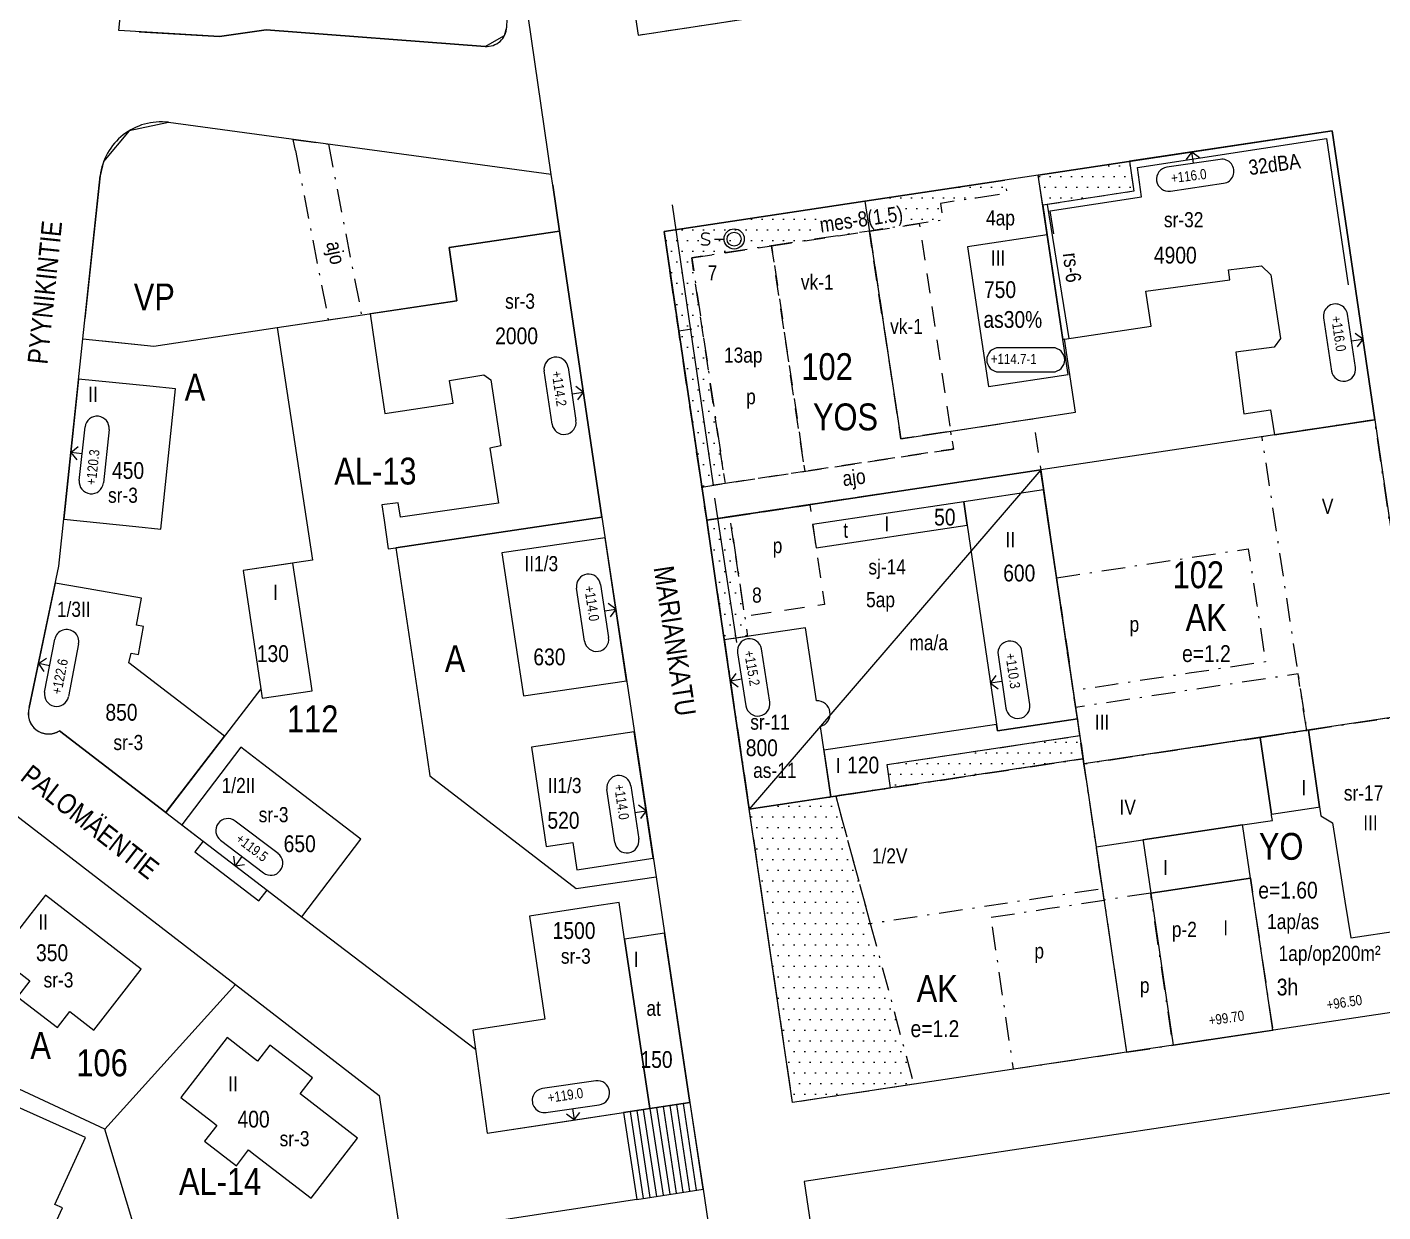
# Model space of a CAD drawing. Header units: metres. Extents: x 24485995 to 24488038, y 6819999 to 6822001.
# Drawn here: x 24486361.4 to 24486563.1, y 6820427 to 6820603.3 of the extents above; entities that cross this region are included whole.
import ezdxf

# ---------------------------------------------------------------- set-up
doc = ezdxf.new("R2010")
doc.units = ezdxf.units.M
for name, pattern in [('Aukot_rajalla', [0]), ('k10020', [0]), ('k10040', [10.3, 3.5, -1.5, 0.3, -1.5, 3.5]), ('k10050', [8, 3, -2, 3]), ('K10271', [0]), ('k10400', [0]), ('K10430', [0]), ('k10630.1', [0]), ('k10vi1', [0])]:
    doc.linetypes.add(name, pattern=pattern)
for name, color, linetype, lineweight in [('AK_AsemakaavaTeksti_Kadun_puistonnimi', 7, 'Continuous', 0), ('AK_AsemakaavaTeksti_Korttelinumero', 7, 'Continuous', 0), ('AK_AsemakaavaViiva_Kaupunginosan_raja', 7, 'Continuous', 0), ('AK_Kaavamerkinta_Kayttotarkoitusalue', 7, 'Continuous', 0), ('AK_KayttotarkoitusSymboliViiva_Virkistysalueen_kuvio_murtoviiva', 7, 'Continuous', 0), ('AK_KayttotarkoitusViiva', 7, 'Continuous', 0), ('AK_LiikennointiTeksti_Autopaikkamerkinta', 7, 'Continuous', 0), ('AK_LiikennointiTeksti_Autopaikkamerkinta_m2', 7, 'Continuous', 0), ('AK_LiikennointiViiva_Ajoneuvoliittymakielto', 7, 'Continuous', 0), ('AK_LiikennointiViiva_Polkuviivoitus', 7, 'Continuous', 0), ('AK_MuuAsemakaavaTeksti_Alueenosan_kayttotarkoitus', 7, 'Continuous', 0), ('AK_MuuAsemakaavaTeksti_Erityismaarays', 7, 'Continuous', 0), ('AK_MuuAsemakaavaTeksti_Ohj__alueenosan_kayttotarkoitus', 7, 'Continuous', 0), ('AK_MuuAsemakaavaViiva_alueenosan_raja', 7, 'Continuous', 0), ('AK_MuuAsemakaavaViiva_Erityismaaraysviiva', 7, 'Continuous', 0), ('AK_MuuAsemakaavaViiva_Ohj_alueenosan_raja', 7, 'Continuous', 0), ('AK_RakennusalaTeksti_Huoneistomaara', 7, 'Continuous', 0), ('AK_RakennusalaTeksti_Kerrosala_tai_luku', 7, 'Continuous', 0), ('AK_RakennusalaTeksti_Rakennusoikeus', 7, 'Continuous', 0), ('AK_RakennusalaTeksti_Tehokkuusluku', 7, 'Continuous', 0), ('AK_RakennusalaViiva_Maanalaisen_tilan_viiva', 7, 'Continuous', 0), ('AK_RakennusalaViiva_Rakennusalan_raja__I_', 7, 'Continuous', 0), ('AK_RakentaminenTeksti_Korkeusmerkinta', 7, 'Continuous', 0), ('AK_RakentaminenTeksti_Korkeusmerkinta_ja_soikio', 7, 'Continuous', 0), ('AK_RakentaminenTeksti_Korkeusmerkinta_ja_soikio_ja_nuoli', 7, 'Continuous', 0), ('AK_RakentaminenViiva_dB_yms_aaltoviiva', 7, 'Continuous', 0), ('AK_Tontti_Sitova', 7, 'Continuous', 0), ('AK_Tonttinumero', 7, 'Continuous', 0), ('AK_YmparistoAlue_Istutettava_alue', 7, 'Continuous', 0), ('AK_YmparistoSymboli_Istutettava_puu', 7, 'Continuous', 0), ('AK_YmparistoSymboli_Suojeltava_puu', 7, 'Continuous', 0), ('AK_YmparistoViiva_Istutettava_puurivi', 7, 'Continuous', 0)]:
    doc.layers.add(name, color=color, linetype=linetype, lineweight=lineweight)
doc.styles.add('ArialNarrow', font='ARIALN.TTF')

# ---------------------------------------------------------------- blocks, each defined once
blk = doc.blocks.new('AKP43')
at = {"layer": 'AK_RakentaminenTeksti_Korkeusmerkinta_ja_soikio', "color": 7, "linetype": 'Continuous', "lineweight": 13}
for p, q in [((4, 1.8), (-4, 1.8)), ((-4, -1.8), (4, -1.8))]:
    blk.add_line(p, q, dxfattribs=at)
for centre, start, end in [((-4, 0), 90, 270), ((4, 0), 270, 90)]:
    blk.add_arc(centre, 1.8, start, end, dxfattribs=at)
blk = doc.blocks.new('SUOJP')
at = {"layer": 'AK_YmparistoSymboli_Suojeltava_puu', "color": 7, "linetype": 'Continuous', "lineweight": 13, "extrusion": (0, 2.84217e-14, -1), "elevation": 0, "flags": 128}
blk.add_lwpolyline([(3.65, 0.75), (3.65, 0.77), (3.66, 0.78), (3.68, 0.8), (3.7, 0.81), (3.73, 0.83), (3.8, 0.85), (3.89, 0.87), (4, 0.89), (4.12, 0.9), (4.25, 0.9), (4.43, 0.89), (4.52, 0.88), (4.56, 0.87), (4.61, 0.85), (4.65, 0.82), (4.68, 0.8), (4.72, 0.76), (4.75, 0.73), (4.78, 0.69), (4.8, 0.65), (4.82, 0.6), (4.83, 0.56), (4.84, 0.51), (4.85, 0.47), (4.84, 0.42), (4.84, 0.37), (4.83, 0.33), (4.81, 0.28), (4.79, 0.24), (4.76, 0.18), (3.74, -0.18), (3.71, -0.22), (3.69, -0.26), (3.67, -0.3), (3.66, -0.35), (3.65, -0.4), (3.65, -0.44), (3.65, -0.49), (3.65, -0.54), (3.67, -0.58), (3.68, -0.63), (3.7, -0.67), (3.73, -0.71), (3.76, -0.75), (3.79, -0.78), (3.83, -0.81), (3.86, -0.84), (3.91, -0.86), (3.97, -0.88), (4.06, -0.89), (4.18, -0.9), (4.31, -0.9), (4.43, -0.89), (4.6, -0.87), (4.65, -0.86), (4.73, -0.84), (4.79, -0.81), (4.82, -0.8), (4.83, -0.78), (4.84, -0.77), (4.85, -0.75)], dxfattribs=at)
at = {"layer": 'AK_YmparistoSymboli_Suojeltava_puu', "color": 7, "linetype": 'Continuous', "lineweight": 13}
for radius in [1.04, 3.637978807091713e-12]:
    blk.add_circle((0, 0), radius, dxfattribs=at)
blk.add_open_spline([(-2.9, 0), (-1.4, 0)], degree=1, dxfattribs=at)
blk = doc.blocks.new('K10430')
at = {"layer": 'AK_YmparistoSymboli_Istutettava_puu', "color": 7, "linetype": 'Continuous', "lineweight": 13}
blk.add_circle((0, 0), 1.5, dxfattribs=at)

msp = doc.modelspace()

# ---------------------------------------------------------------- hatches: boundary and pattern name
at = {"layer": 'AK_YmparistoAlue_Istutettava_alue', "linetype": 'Continuous', "lineweight": 0}
h = msp.add_hatch(dxfattribs=at)
h.set_pattern_fill('DOTS', style=0)
h.paths.add_polyline_path([(24486511.8, 6820581.27), (24486525.37, 6820583.31), (24486526.03, 6820578.86), (24486512.48, 6820576.78)], flags=0)
h = msp.add_hatch(dxfattribs=at)
h.set_pattern_fill('DOTS', style=0)
h.paths.add_polyline_path([(24486507.15, 6820578.54), (24486497.27, 6820577.05), (24486497.64, 6820574.58), (24486486.7, 6820572.94), (24486460.27, 6820568.96), (24486465.22, 6820535.38), (24486461.76, 6820534.85), (24486458.33, 6820558.05), (24486456.15, 6820572.89), (24486486.03, 6820577.39), (24486506.85, 6820580.52)], flags=0)
h = msp.add_hatch(dxfattribs=at)
h.set_pattern_fill('DOTS', style=0)
h.paths.add_polyline_path([(24486462.49, 6820529.91), (24486465.95, 6820530.43), (24486468.58, 6820512.62), (24486465.11, 6820512.1), (24486464.01, 6820519.57)], flags=0)
h = msp.add_hatch(dxfattribs=at)
h.set_pattern_fill('DOTS', style=0)
h.paths.add_polyline_path([(24486489.33, 6820493.55), (24486518, 6820497.86), (24486518.51, 6820494.4), (24486489.84, 6820490.08)], flags=0)
h = msp.add_hatch(dxfattribs=at)
h.set_pattern_fill('DOTS', style=0)
h.paths.add_polyline_path([(24486475.26, 6820443.27), (24486488.11, 6820445.2), (24486493.31, 6820445.98), (24486486.82, 6820469.91), (24486481.68, 6820488.86), (24486480.85, 6820488.73), (24486468.82, 6820486.92), (24486471.67, 6820467.63), (24486471.93, 6820465.89)], flags=0)

# ---------------------------------------------------------------- linework, layer by layer
at = {"layer": 'AK_AsemakaavaViiva_Kaupunginosan_raja', "linetype": 'k10020', "lineweight": 9, "flags": 128}
for points in [[(24486439.35, 6820581.34), (24486435.41, 6820608.45)], [(24486439.58, 6820579.75), (24486439.35, 6820581.34)], [(24486439.58, 6820579.75), (24486440.57, 6820572.93)], [(24486440.57, 6820572.93), (24486446.9, 6820530.38)], [(24486446.9, 6820530.38), (24486450.95, 6820503.56)], [(24486450.95, 6820503.56), (24486454.95, 6820476.83)], [(24486454.95, 6820476.83), (24486459.98, 6820443.26)], [(24486459.98, 6820443.26), (24486461.97, 6820430.38)], [(24486461.97, 6820430.38), (24486466.63, 6820398.72)]]:
    msp.add_lwpolyline(points, dxfattribs=at)
at = {"layer": 'AK_KayttotarkoitusSymboliViiva_Virkistysalueen_kuvio_murtoviiva', "linetype": 'k10vi1', "lineweight": 9, "flags": 128}
for points in [[(24486378.03, 6820602.6), (24486390, 6820601.86), (24486396.93, 6820602.87), (24486429.52, 6820600.41), (24486432.42, 6820602.03), (24486432.75, 6820603.28), (24486432.94, 6820608.09), (24486435.41, 6820608.45), (24486417.45, 6820732.15), (24486404.88, 6820725.75), (24486394.61, 6820716.08), (24486387.44, 6820703.93), (24486383.95, 6820690.26), (24486383.9, 6820689.77), (24486382.39, 6820674.48), (24486375.34, 6820605.77)], [(24486372.66, 6820556.59), (24486380.25, 6820555.82), (24486398.6, 6820558.57), (24486425.3, 6820562.57), (24486424.15, 6820570.48), (24486440.57, 6820572.93), (24486439.58, 6820579.75), (24486439.35, 6820581.34), (24486382.41, 6820589.11), (24486376.58, 6820587.86), (24486372.77, 6820583.28), (24486372.24, 6820581.14), (24486369.99, 6820559.87)], [(24486467.07, 6820395.76), (24486485.43, 6820272.57), (24486516.49, 6820241.41), (24486498.9, 6820215.54), (24486493.34, 6820207.38), (24486495.19, 6820207.11), (24486504.47, 6820207.36), (24486517.54, 6820205.14), (24486526.98, 6820202.91), (24486535.65, 6820200.22), (24486553.58, 6820190.63), (24486559.32, 6820186.06), (24486565.44, 6820176.79), (24486573.35, 6820170.53), (24486581.23, 6820164.22), (24486589.98, 6820159.37), (24486600.16, 6820156.94), (24486618.68, 6820148.96), (24486628.39, 6820148.19), (24486637.69, 6820145.35), (24486642.71, 6820143.42), (24486647.48, 6820141.28), (24486650.81, 6820138.38), (24486656.08, 6820129.21), (24486679.32, 6820163.74), (24486787.91, 6820169.36), (24486821.8, 6820151.64), (24486835.1, 6820144.69), (24486840.56, 6820091.42), (24486893.27, 6820096.82), (24486981.3, 6820105.85), (24487040.44, 6820134.82), (24487031.37, 6820152.26), (24487029.24, 6820152.07), (24487015.91, 6820153.15), (24487009.07, 6820155.53), (24486999.39, 6820162.25), (24486992.49, 6820171.81), (24486989.15, 6820183.12), (24486971.09, 6820205.22), (24486959.84, 6820215.82), (24486946.26, 6820223.21), (24486931.24, 6820226.88), (24486921.73, 6820227.17), (24486885.1, 6820225.4), (24486821.8, 6820222.33), (24486820.17, 6820222.25), (24486764.76, 6820214.13), (24486614.49, 6820192.09), (24486600.12, 6820288.13), (24486571.44, 6820283.83), (24486563.15, 6820339.22), (24486591.83, 6820343.51), (24486576.42, 6820446.47), (24486476.99, 6820431.51), (24486481.33, 6820402.08), (24486469.56, 6820399.39)]]:
    msp.add_lwpolyline(points, dxfattribs=at)
at = {"layer": 'AK_KayttotarkoitusViiva', "linetype": 'Continuous', "lineweight": 20, "flags": 128}
for points in [[(24486429.52, 6820600.41), (24486396.93, 6820602.87), (24486390, 6820601.86), (24486375.03, 6820602.78), (24486382.39, 6820674.48), (24486383.9, 6820689.77)], [(24486447.83, 6820631.72), (24486452.29, 6820602.1), (24486474.52, 6820605.45), (24486496.75, 6820608.79), (24486492.29, 6820638.41), (24486487.83, 6820668.03), (24486443.37, 6820661.34), (24486447.83, 6820631.72)], [(24486440.57, 6820572.93), (24486439.58, 6820579.75), (24486439.35, 6820581.34), (24486382.41, 6820589.11)], [(24486561.87, 6820544.86), (24486555.53, 6820587.84), (24486511.8, 6820581.27), (24486486.03, 6820577.39), (24486456.15, 6820572.89), (24486462.49, 6820529.91), (24486464.01, 6820519.57), (24486468.83, 6820486.92)], [(24486369.67, 6820556.89), (24486372.24, 6820581.14)], [(24486398.6, 6820558.57), (24486425.3, 6820562.57), (24486424.15, 6820570.48), (24486440.57, 6820572.93)], [(24486440.57, 6820572.93), (24486446.9, 6820530.38)], [(24486369.67, 6820556.89), (24486380.25, 6820555.82), (24486398.6, 6820558.57)], [(24486398.6, 6820558.57), (24486403.83, 6820523.96), (24486393.51, 6820522.43), (24486396.15, 6820504.82), (24486382.01, 6820486.43)], [(24486361.71, 6820502.03), (24486366.09, 6820523.08), (24486369.67, 6820556.89)], [(24486561.87, 6820544.86), (24486512.18, 6820537.38), (24486513.7, 6820527.05), (24486518.51, 6820494.4)], [(24486561.87, 6820544.86), (24486568.31, 6820501.13)], [(24486446.9, 6820530.38), (24486416.23, 6820525.81), (24486420.25, 6820499.03), (24486421.32, 6820491.86), (24486443.07, 6820475.13), (24486454.95, 6820476.83)], [(24486446.9, 6820530.38), (24486450.95, 6820503.56), (24486454.95, 6820476.83)], [(24486568.31, 6820501.13), (24486518.62, 6820493.66)], [(24486568.31, 6820501.13), (24486574.64, 6820458.22), (24486524.95, 6820450.74)], [(24486382.01, 6820486.43), (24486366.2, 6820498.58)], [(24486518.51, 6820494.4), (24486468.83, 6820486.92)], [(24486518.51, 6820494.4), (24486518.62, 6820493.66)], [(24486518.62, 6820493.66), (24486524.95, 6820450.74)], [(24486350.38, 6820449.83), (24486358.57, 6820486.91), (24486392.4, 6820460.81)], [(24486382.01, 6820486.43), (24486387.56, 6820482.16), (24486386.35, 6820480.57), (24486395.86, 6820473.26), (24486397.08, 6820474.85), (24486404.22, 6820469.36), (24486428.09, 6820451.2), (24486429.82, 6820438.72), (24486450.09, 6820441.77)], [(24486524.95, 6820450.74), (24486475.26, 6820443.26), (24486468.83, 6820486.92)], [(24486454.95, 6820476.83), (24486459.98, 6820443.26)], [(24486372.94, 6820439.3), (24486392.4, 6820460.81)], [(24486392.4, 6820460.81), (24486413.77, 6820444.32), (24486416.85, 6820424.05), (24486381.1, 6820412.27)], [(24486372.94, 6820439.3), (24486350.38, 6820449.83)], [(24486591.83, 6820343.51), (24486576.42, 6820446.47), (24486476.99, 6820431.51), (24486481.33, 6820402.08), (24486466.63, 6820398.72)], [(24486459.98, 6820443.26), (24486450.09, 6820441.77)], [(24486450.09, 6820441.77), (24486452.08, 6820428.85)], [(24486459.98, 6820443.26), (24486461.97, 6820430.38)], [(24486381.1, 6820412.27), (24486372.94, 6820439.3)], [(24486452.08, 6820428.85), (24486461.97, 6820430.38)], [(24486461.97, 6820430.38), (24486466.63, 6820398.72)], [(24486452.08, 6820428.85), (24486429.02, 6820425.29), (24486430.36, 6820415.75), (24486409.12, 6820408.97), (24486411.87, 6820395.76)]]:
    msp.add_lwpolyline(points, dxfattribs=at)
at = {"layer": 'AK_KayttotarkoitusViiva', "linetype": 'Continuous', "lineweight": 20}
for centre, radius, start, end in [((24486429.75, 6820603.4), 3, 265.6933, 357.7211), ((24486381.3, 6820580.05), 9.13, 83.049, 173.1413), ((24486364.56, 6820501.1), 3, 161.9186, 302.9824)]:
    msp.add_arc(centre, radius, start, end, dxfattribs=at)
at = {"layer": 'AK_LiikennointiViiva_Ajoneuvoliittymakielto', "linetype": 'k10630.1', "lineweight": 5, "flags": 128}
for points in [[(24486511.8, 6820581.27), (24486525.37, 6820583.31)], [(24486456.15, 6820572.89), (24486486.03, 6820577.39), (24486506.85, 6820580.52)], [(24486457.91, 6820560.99), (24486456.15, 6820572.89)], [(24486493.31, 6820445.98), (24486488.12, 6820445.2), (24486475.26, 6820443.26), (24486471.93, 6820465.89), (24486471.67, 6820467.63), (24486468.83, 6820486.92)]]:
    msp.add_lwpolyline(points, dxfattribs=at)
at = {"layer": 'AK_LiikennointiViiva_Polkuviivoitus', "linetype": 'Continuous', "lineweight": 0, "flags": 128}
for points in [[(24486451.08, 6820441.92), (24486453.02, 6820429)], [(24486452.07, 6820442.07), (24486454.01, 6820429.15)], [(24486453.06, 6820442.22), (24486455, 6820429.3)], [(24486454.04, 6820442.36), (24486455.99, 6820429.46)], [(24486455.03, 6820442.51), (24486456.98, 6820429.61)], [(24486456.02, 6820442.66), (24486457.96, 6820429.76)], [(24486457.01, 6820442.81), (24486458.95, 6820429.92)], [(24486458, 6820442.96), (24486459.94, 6820430.07)], [(24486458.99, 6820443.11), (24486460.93, 6820430.22)], [(24486459.98, 6820443.26), (24486461.92, 6820430.37)]]:
    msp.add_lwpolyline(points, dxfattribs=at)
at = {"layer": 'AK_MuuAsemakaavaViiva_alueenosan_raja', "linetype": 'k10040', "lineweight": 5, "flags": 128}
for points in [[(24486461.16, 6820633.73), (24486458.71, 6820633.36), (24486458.21, 6820633.28), (24486447.83, 6820631.72), (24486450.13, 6820616.44), (24486452.29, 6820602.1), (24486474.52, 6820605.45), (24486472.36, 6820619.79), (24486460.51, 6820618.01), (24486458.74, 6820629.82), (24486461.68, 6820630.27), (24486461.16, 6820633.73)], [(24486401.3, 6820584.91), (24486400.98, 6820586.58)], [(24486400.98, 6820586.58), (24486406.21, 6820585.86)], [(24486401.3, 6820584.91), (24486406.19, 6820559.71)], [(24486406.21, 6820585.86), (24486411.14, 6820560.45)], [(24486512.48, 6820576.78), (24486511.8, 6820581.27), (24486525.37, 6820583.31), (24486526.03, 6820578.86), (24486512.48, 6820576.78)], [(24486456.15, 6820572.89), (24486486.03, 6820577.39), (24486506.85, 6820580.52), (24486507.15, 6820578.54), (24486497.27, 6820577.05), (24486497.64, 6820574.58), (24486486.7, 6820572.94), (24486460.27, 6820568.96), (24486461.8, 6820558.56), (24486458.33, 6820558.05), (24486456.15, 6820572.89)], [(24486456.15, 6820572.89), (24486486.03, 6820577.39), (24486506.85, 6820580.52), (24486507.15, 6820578.54), (24486497.27, 6820577.05), (24486497.64, 6820574.58), (24486486.7, 6820572.94), (24486460.27, 6820568.96), (24486465.22, 6820535.38), (24486461.76, 6820534.85), (24486458.33, 6820558.05), (24486456.15, 6820572.89)], [(24486406.19, 6820559.71), (24486411.14, 6820560.45)], [(24486552, 6820498.68), (24486556.45, 6820499.35), (24486568.05, 6820501.09), (24486568.31, 6820501.13), (24486561.87, 6820544.86), (24486550, 6820543.07), (24486546.97, 6820542.62), (24486545.06, 6820542.33), (24486550.46, 6820507.04), (24486551.75, 6820498.64), (24486552, 6820498.68)], [(24486561.84, 6820545.04), (24486561.87, 6820544.86)], [(24486512.18, 6820537.38), (24486462.49, 6820529.91), (24486464.01, 6820519.57), (24486468.83, 6820486.92), (24486518.51, 6820494.4), (24486513.7, 6820527.05), (24486512.18, 6820537.38)], [(24486462.49, 6820529.91), (24486465.95, 6820530.43), (24486468.58, 6820512.62), (24486465.11, 6820512.1), (24486464.01, 6820519.57), (24486462.49, 6820529.91)], [(24486514.54, 6820521.35), (24486517.44, 6820521.79), (24486520.34, 6820522.23), (24486531.7, 6820523.94), (24486543.06, 6820525.65), (24486544.35, 6820517.25), (24486545.63, 6820508.84), (24486534.25, 6820507.13), (24486522.88, 6820505.42), (24486517.02, 6820504.54), (24486514.54, 6820521.35)], [(24486516.4, 6820508.78), (24486515.78, 6820512.95), (24486515.16, 6820517.19), (24486516.4, 6820508.78)], [(24486544.83, 6820497.6), (24486551.75, 6820498.64), (24486550.46, 6820507.04), (24486546.01, 6820506.37), (24486543.56, 6820506), (24486523.25, 6820502.95), (24486517.38, 6820502.06), (24486518.15, 6820496.87), (24486518.51, 6820494.4), (24486518.62, 6820493.66), (24486544.83, 6820497.6)], [(24486489.84, 6820490.08), (24486489.33, 6820493.55), (24486518, 6820497.86), (24486518.51, 6820494.4), (24486489.84, 6820490.08)], [(24486552, 6820498.68), (24486551.75, 6820498.64)], [(24486518.15, 6820496.87), (24486518.51, 6820494.4)], [(24486518.62, 6820493.66), (24486518.51, 6820494.4), (24486508.62, 6820492.91), (24486505.66, 6820492.46), (24486486.14, 6820489.53), (24486481.68, 6820488.86), (24486486.82, 6820469.91), (24486495.6, 6820471.23), (24486521.36, 6820475.11), (24486520.47, 6820481.11), (24486520.45, 6820481.29), (24486518.62, 6820493.66)], [(24486518.51, 6820494.4), (24486518.62, 6820493.66)], [(24486468.83, 6820486.92), (24486480.85, 6820488.73)], [(24486481.68, 6820488.86), (24486480.85, 6820488.73)], [(24486481.68, 6820488.86), (24486486.82, 6820469.91)], [(24486493.31, 6820445.98), (24486488.12, 6820445.2), (24486475.26, 6820443.26), (24486471.93, 6820465.89), (24486471.67, 6820467.63), (24486468.83, 6820486.92)], [(24486521.36, 6820475.11), (24486520.47, 6820481.11), (24486520.45, 6820481.29)], [(24486528.54, 6820474.42), (24486532.49, 6820475.01), (24486535.98, 6820475.54), (24486539.3, 6820476.04), (24486543.37, 6820476.65), (24486545.04, 6820465.33), (24486546.7, 6820454.01), (24486539.29, 6820452.9), (24486531.87, 6820451.78), (24486530.2, 6820463.1), (24486528.54, 6820474.42)], [(24486521.61, 6820473.37), (24486521.36, 6820475.11)], [(24486528.54, 6820474.42), (24486521.61, 6820473.37)], [(24486504.8, 6820470.84), (24486513.21, 6820472.11), (24486521.61, 6820473.37), (24486521.79, 6820472.2), (24486524.95, 6820450.74), (24486516.55, 6820449.47), (24486508.14, 6820448.21), (24486506.47, 6820459.53), (24486504.8, 6820470.84)], [(24486486.82, 6820469.91), (24486493.31, 6820445.98)], [(24486524.95, 6820450.74), (24486531.87, 6820451.78)]]:
    msp.add_lwpolyline(points, dxfattribs=at)
at = {"layer": 'AK_MuuAsemakaavaViiva_Erityismaaraysviiva', "linetype": 'Aukot_rajalla', "lineweight": 5, "flags": 128}
msp.add_lwpolyline([(24486516.41, 6820556.95), (24486513.21, 6820576.9)], dxfattribs=at)
at = {"layer": 'AK_MuuAsemakaavaViiva_Ohj_alueenosan_raja', "linetype": 'k10050', "lineweight": 5, "flags": 128}
for points in [[(24486472.14, 6820570.75), (24486486.7, 6820572.94), (24486491.37, 6820542.04), (24486498.79, 6820543.16), (24486499.19, 6820540.49), (24486477.09, 6820537.16), (24486472.14, 6820570.75)], [(24486486.7, 6820572.94), (24486494.12, 6820574.05), (24486498.79, 6820543.16), (24486491.37, 6820542.04), (24486486.7, 6820572.94)], [(24486460.27, 6820568.96), (24486472.14, 6820570.75), (24486477.09, 6820537.16), (24486465.22, 6820535.38), (24486460.27, 6820568.96)], [(24486461.76, 6820534.85), (24486499.19, 6820540.49), (24486498.79, 6820543.16), (24486511.03, 6820545.01), (24486512.18, 6820537.38), (24486462.49, 6820529.91), (24486461.76, 6820534.85)], [(24486465.95, 6820530.43), (24486477.82, 6820532.21), (24486480, 6820517.37), (24486468.14, 6820515.59), (24486465.95, 6820530.43)]]:
    msp.add_lwpolyline(points, dxfattribs=at)
at = {"layer": 'AK_RakennusalaViiva_Maanalaisen_tilan_viiva', "linetype": 'Continuous', "lineweight": 5, "flags": 128}
msp.add_lwpolyline([(24486512.18, 6820537.38), (24486468.83, 6820486.92)], dxfattribs=at)
at = {"layer": 'AK_RakennusalaViiva_Rakennusalan_raja__I_', "linetype": 'K10271', "lineweight": 9, "flags": 128}
for points in [[(24486525.37, 6820583.31), (24486526.03, 6820578.86), (24486512.48, 6820576.78), (24486513.14, 6820572.37), (24486515.49, 6820556.81), (24486515.72, 6820556.84), (24486528.61, 6820558.79), (24486527.82, 6820563.98), (24486540.3, 6820565.67), (24486540.1, 6820567.14), (24486545.01, 6820567.75), (24486546.44, 6820566.43), (24486547.85, 6820556.96), (24486546.93, 6820555.68), (24486541.19, 6820554.9), (24486542.4, 6820545.72), (24486546.39, 6820546.31), (24486546.97, 6820542.62), (24486561.87, 6820544.86), (24486555.53, 6820587.84), (24486525.37, 6820583.31)], [(24486431.56, 6820528.09), (24486446.9, 6820530.38), (24486440.57, 6820572.93), (24486424.15, 6820570.48), (24486425.3, 6820562.57), (24486412.4, 6820560.63), (24486413.75, 6820551.43), (24486414.59, 6820545.77), (24486423.15, 6820547.08), (24486424.75, 6820547.32), (24486424.6, 6820548.26), (24486424.22, 6820550.69), (24486429.34, 6820551.53), (24486430.35, 6820550.79), (24486431.87, 6820540.96), (24486430.24, 6820540.64), (24486431.5, 6820532.43), (24486416.92, 6820530.38), (24486416.57, 6820532.5), (24486414.16, 6820532.2), (24486414.49, 6820529.93), (24486415.12, 6820525.64), (24486416.23, 6820525.81), (24486431.56, 6820528.09)], [(24486513.14, 6820572.37), (24486501.28, 6820570.58), (24486504.41, 6820549.82), (24486516.28, 6820551.6), (24486515.49, 6820556.81), (24486513.14, 6820572.37)], [(24486366.83, 6820530.04), (24486377.55, 6820528.96), (24486381.26, 6820528.58), (24486383.47, 6820549.47), (24486379.65, 6820549.85), (24486369.04, 6820550.92), (24486366.83, 6820530.04)], [(24486500.75, 6820532.63), (24486501.26, 6820529.17), (24486505.77, 6820498.55), (24486517.64, 6820500.33), (24486513.7, 6820527.04), (24486512.62, 6820534.42), (24486500.75, 6820532.63)], [(24486478.25, 6820529.25), (24486478.76, 6820525.78), (24486501.26, 6820529.17), (24486500.75, 6820532.63), (24486478.25, 6820529.25)], [(24486450.58, 6820506.03), (24486447.36, 6820527.29), (24486432.03, 6820525.03), (24486434.01, 6820511.91), (24486435.24, 6820503.77), (24486450.58, 6820506.03)], [(24486393.51, 6820522.43), (24486396.15, 6820504.82), (24486396.36, 6820503.44), (24486403.78, 6820504.54), (24486403.57, 6820505.93), (24486400.93, 6820523.53), (24486393.51, 6820522.43)], [(24486361.71, 6820502.03), (24486361.68, 6820501.93), (24486361.66, 6820501.83), (24486361.63, 6820501.73), (24486361.61, 6820501.63), (24486361.6, 6820501.52), (24486361.58, 6820501.42), (24486361.57, 6820501.32), (24486361.57, 6820501.21), (24486361.57, 6820501.11), (24486361.57, 6820501.01), (24486361.57, 6820500.9), (24486361.58, 6820500.8), (24486361.59, 6820500.7), (24486361.61, 6820500.59), (24486361.63, 6820500.49), (24486361.65, 6820500.39), (24486361.68, 6820500.29), (24486361.71, 6820500.19), (24486361.74, 6820500.09), (24486361.78, 6820499.99), (24486361.82, 6820499.9), (24486361.86, 6820499.8), (24486361.91, 6820499.71), (24486361.96, 6820499.62), (24486362.01, 6820499.53), (24486362.07, 6820499.44), (24486362.12, 6820499.35), (24486362.19, 6820499.27), (24486362.25, 6820499.19), (24486362.32, 6820499.11), (24486362.39, 6820499.03), (24486362.46, 6820498.96), (24486362.54, 6820498.89), (24486362.62, 6820498.82), (24486362.7, 6820498.75), (24486362.78, 6820498.69), (24486362.86, 6820498.63), (24486362.95, 6820498.57), (24486363.04, 6820498.52), (24486363.13, 6820498.47), (24486363.22, 6820498.42), (24486363.31, 6820498.37), (24486363.41, 6820498.33), (24486363.51, 6820498.29), (24486363.6, 6820498.26), (24486363.7, 6820498.23), (24486363.8, 6820498.2), (24486363.9, 6820498.17), (24486364.01, 6820498.15), (24486364.11, 6820498.13), (24486364.21, 6820498.12), (24486364.32, 6820498.11), (24486364.42, 6820498.1), (24486364.52, 6820498.1), (24486364.63, 6820498.1), (24486364.73, 6820498.1), (24486364.83, 6820498.11), (24486364.94, 6820498.12), (24486365.04, 6820498.14), (24486365.14, 6820498.16), (24486365.25, 6820498.18), (24486365.35, 6820498.2), (24486365.45, 6820498.23), (24486365.54, 6820498.26), (24486365.64, 6820498.3), (24486365.74, 6820498.34), (24486365.83, 6820498.38), (24486365.93, 6820498.43), (24486366.02, 6820498.48), (24486366.11, 6820498.53), (24486366.2, 6820498.58), (24486382.01, 6820486.43), (24486382.12, 6820486.56), (24486390.73, 6820497.76), (24486380.8, 6820505.39), (24486376.52, 6820508.68), (24486376.86, 6820510.15), (24486377.96, 6820509.95), (24486378.71, 6820514.09), (24486377.67, 6820514.29), (24486378.41, 6820518.29), (24486369.31, 6820519.88), (24486365.56, 6820520.53), (24486361.71, 6820502.03)], [(24486517.64, 6820500.33), (24486505.77, 6820498.55), (24486505.62, 6820499.52), (24486479.92, 6820495.67), (24486480.94, 6820488.74), (24486489.84, 6820490.08), (24486489.33, 6820493.55), (24486518, 6820497.86), (24486517.64, 6820500.33)], [(24486552, 6820498.68), (24486553.68, 6820487.25), (24486553.88, 6820485.94), (24486555.58, 6820484.87), (24486557.44, 6820473.21), (24486558.31, 6820467.77), (24486572.91, 6820469.97), (24486570.14, 6820488.77), (24486568.31, 6820501.13), (24486568.05, 6820501.09), (24486556.45, 6820499.35), (24486552, 6820498.68)], [(24486438.61, 6820481.38), (24486442.57, 6820481.95), (24486443.17, 6820477.87), (24486454.53, 6820479.63), (24486453.94, 6820483.58), (24486451.72, 6820498.42), (24486436.42, 6820496.16), (24486438.61, 6820481.38)], [(24486551.75, 6820498.64), (24486544.83, 6820497.6), (24486546.51, 6820486.17), (24486553.47, 6820487.22), (24486553.68, 6820487.25), (24486552, 6820498.68), (24486551.75, 6820498.64)], [(24486393.17, 6820496.14), (24486384.39, 6820484.6), (24486387.56, 6820482.16), (24486397.08, 6820474.85), (24486402.23, 6820470.89), (24486411.01, 6820482.43), (24486396.4, 6820493.66), (24486393.17, 6820496.14)], [(24486544.83, 6820497.6), (24486518.62, 6820493.66), (24486520.45, 6820481.29), (24486527.37, 6820482.33), (24486542.2, 6820484.56), (24486546.65, 6820485.23), (24486546.54, 6820485.97), (24486546.51, 6820486.17), (24486544.83, 6820497.6)], [(24486543.37, 6820476.65), (24486542.24, 6820484.32), (24486542.2, 6820484.56), (24486527.37, 6820482.33), (24486527.4, 6820482.13), (24486528.54, 6820474.42), (24486543.37, 6820476.65)], [(24486531.87, 6820451.78), (24486546.7, 6820454.01), (24486543.37, 6820476.65), (24486528.54, 6820474.42), (24486531.87, 6820451.78)], [(24486361.79, 6820461.37), (24486359.95, 6820459), (24486365.89, 6820454.42), (24486367.73, 6820456.79), (24486371.3, 6820454.04), (24486376.16, 6820460.3), (24486378.35, 6820463.12), (24486364.1, 6820474.12), (24486361.95, 6820471.35), (24486359.94, 6820468.76), (24486357.04, 6820465.04), (24486361.79, 6820461.37)], [(24486454.04, 6820442.36), (24486450.27, 6820467.58), (24486449.46, 6820473.02), (24486445.47, 6820472.42), (24486436.11, 6820471.01), (24486438.4, 6820455.68), (24486427.7, 6820454.02), (24486428.09, 6820451.2), (24486429.82, 6820438.72), (24486440.7, 6820440.36), (24486450.09, 6820441.77), (24486454.04, 6820442.36)], [(24486450.27, 6820467.58), (24486454.04, 6820442.36), (24486459.98, 6820443.26), (24486456.2, 6820468.48), (24486450.27, 6820467.58)], [(24486391.13, 6820452.94), (24486384.24, 6820443.99), (24486388.8, 6820440.47), (24486388.99, 6820440.32), (24486389.59, 6820439.86), (24486387.79, 6820437.53), (24486392.54, 6820433.86), (24486394.34, 6820436.2), (24486395.13, 6820435.59), (24486395.33, 6820435.43), (24486403.64, 6820429.02), (24486410.53, 6820437.98), (24486402.21, 6820444.39), (24486402.02, 6820444.54), (24486403.85, 6820446.92), (24486397.51, 6820451.81), (24486395.68, 6820449.43), (24486391.13, 6820452.94)], [(24486353.81, 6820415.83), (24486353.82, 6820415.77), (24486353.84, 6820415.71), (24486353.85, 6820415.65), (24486353.87, 6820415.59), (24486353.89, 6820415.53), (24486353.92, 6820415.47), (24486353.94, 6820415.41), (24486353.97, 6820415.35), (24486354, 6820415.3), (24486354.03, 6820415.24), (24486354.06, 6820415.19), (24486354.1, 6820415.14), (24486354.14, 6820415.08), (24486354.17, 6820415.03), (24486354.21, 6820414.99), (24486354.26, 6820414.94), (24486354.3, 6820414.89), (24486354.34, 6820414.85), (24486354.39, 6820414.81), (24486354.44, 6820414.77), (24486360.59, 6820414.39), (24486366.64, 6820427.58), (24486365.51, 6820428.08), (24486370.08, 6820438.08), (24486354.56, 6820444.98), (24486348.93, 6820432.77), (24486344.67, 6820434.85), (24486343.07, 6820431.37), (24486340.82, 6820426.47), (24486339.24, 6820423.01), (24486346.01, 6820419.79), (24486347.59, 6820423.24), (24486353.82, 6820420.27), (24486355.35, 6820419.55), (24486354.32, 6820417.06), (24486353.81, 6820415.83)]]:
    msp.add_lwpolyline(points, dxfattribs=at)
msp.add_lwpolyline([(24486477.17, 6820513.91), (24486465.11, 6820512.1), (24486468.83, 6820486.92), (24486480.94, 6820488.74), (24486479.4, 6820499.21), (24486479.4, 6820499.21, 0.888105), (24486478.83, 6820503.05), (24486478.83, 6820503.05), (24486477.17, 6820513.91)], format="xyb", dxfattribs=at)
at = {"layer": 'AK_RakentaminenTeksti_Korkeusmerkinta_ja_soikio_ja_nuoli', "linetype": 'Continuous', "lineweight": 5, "flags": 128}
for points in [[(24486534.66, 6820584.7), (24486533.82, 6820583.57)], [(24486534.66, 6820584.7), (24486535.8, 6820583.86)], [(24486534.91, 6820583.02), (24486534.66, 6820584.7)], [(24486538.87, 6820583.6), (24486530.95, 6820582.44)], [(24486531.48, 6820578.88), (24486539.39, 6820580.04)], [(24486559.02, 6820552.65), (24486557.81, 6820560.56)], [(24486554.25, 6820560.02), (24486555.46, 6820552.11)], [(24486558.42, 6820556.61), (24486560.1, 6820556.87)], [(24486560.1, 6820556.87), (24486558.96, 6820557.7)], [(24486560.1, 6820556.87), (24486559.26, 6820555.73)], [(24486441.86, 6820552.65), (24486443.04, 6820544.73)], [(24486439.48, 6820544.2), (24486438.3, 6820552.12)], [(24486442.45, 6820548.69), (24486444.13, 6820548.94)], [(24486444.13, 6820548.94), (24486443, 6820549.78)], [(24486444.13, 6820548.94), (24486443.29, 6820547.8)], [(24486369.15, 6820535.83), (24486370, 6820543.78)], [(24486373.58, 6820543.4), (24486372.73, 6820535.45)], [(24486367.88, 6820539.98), (24486368.98, 6820540.87)], [(24486367.88, 6820539.98), (24486368.77, 6820538.88)], [(24486369.58, 6820539.8), (24486367.88, 6820539.98)], [(24486446.69, 6820520.36), (24486447.89, 6820512.45)], [(24486444.33, 6820511.91), (24486443.13, 6820519.82)], [(24486447.29, 6820516.41), (24486448.97, 6820516.66)], [(24486448.97, 6820516.66), (24486447.83, 6820517.5)], [(24486448.97, 6820516.66), (24486448.13, 6820515.52)], [(24486363.99, 6820504.33), (24486365.5, 6820512.19)], [(24486369.03, 6820511.51), (24486367.53, 6820503.66)], [(24486467.07, 6820510.19), (24486468.32, 6820502.29)], [(24486471.88, 6820502.85), (24486470.63, 6820510.75)], [(24486505.83, 6820509.86), (24486506.99, 6820501.95)], [(24486510.55, 6820502.47), (24486509.39, 6820510.38)], [(24486363.08, 6820508.58), (24486364.25, 6820509.38)], [(24486363.08, 6820508.58), (24486363.87, 6820507.41)], [(24486364.75, 6820508.26), (24486363.08, 6820508.58)], [(24486466.02, 6820505.97), (24486466.85, 6820507.12)], [(24486467.7, 6820506.24), (24486466.02, 6820505.97)], [(24486466.02, 6820505.97), (24486467.16, 6820505.14)], [(24486504.73, 6820505.66), (24486505.57, 6820506.79)], [(24486506.41, 6820505.9), (24486504.73, 6820505.66)], [(24486504.73, 6820505.66), (24486505.86, 6820504.81)], [(24486448.83, 6820481.94), (24486447.65, 6820489.85)], [(24486451.21, 6820490.38), (24486452.39, 6820482.47)], [(24486451.8, 6820486.43), (24486453.48, 6820486.68)], [(24486453.48, 6820486.68), (24486452.34, 6820487.52)], [(24486453.48, 6820486.68), (24486452.64, 6820485.54)], [(24486398.71, 6820480.31), (24486392.34, 6820485.14)], [(24486390.16, 6820482.28), (24486396.54, 6820477.44)], [(24486392.32, 6820478.5), (24486392.13, 6820479.9)], [(24486393.35, 6820479.86), (24486392.32, 6820478.5)], [(24486392.32, 6820478.5), (24486393.72, 6820478.7)], [(24486445.99, 6820446.48), (24486438.07, 6820445.35)], [(24486438.58, 6820441.78), (24486446.5, 6820442.92)], [(24486442.78, 6820440.67), (24486441.65, 6820441.52)], [(24486442.54, 6820442.35), (24486442.78, 6820440.67)], [(24486442.78, 6820440.67), (24486443.63, 6820441.8)]]:
    msp.add_lwpolyline(points, dxfattribs=at)
at = {"layer": 'AK_RakentaminenTeksti_Korkeusmerkinta_ja_soikio_ja_nuoli', "linetype": 'Continuous', "lineweight": 5}
for centre, start, end in [((24486539.13, 6820581.82), 278.3624, 98.3624), ((24486531.21, 6820580.66), 98.3624, 278.3624), ((24486556.03, 6820560.29), 8.7298, 188.7298), ((24486440.08, 6820552.38), 8.4626, 188.4626), ((24486557.24, 6820552.38), 188.7298, 8.7298), ((24486371.79, 6820543.59), 353.9496, 173.9496), ((24486441.26, 6820544.47), 188.4626, 8.4626), ((24486370.94, 6820535.64), 173.9496, 353.9496), ((24486444.91, 6820520.09), 8.6056, 188.6056), ((24486367.27, 6820511.85), 349.16, 169.16), ((24486446.11, 6820512.18), 188.6056, 8.6056), ((24486468.85, 6820510.47), 8.9801, 188.9801), ((24486507.61, 6820510.12), 8.333, 188.333), ((24486365.76, 6820503.99), 169.16, 349.16), ((24486470.1, 6820502.57), 188.9801, 8.9801), ((24486508.77, 6820502.21), 188.333, 8.333), ((24486449.43, 6820490.12), 8.5141, 188.5141), ((24486391.25, 6820483.71), 52.8149, 232.8149), ((24486450.61, 6820482.21), 188.5141, 8.5141), ((24486397.62, 6820478.87), 232.8149, 52.8149), ((24486438.33, 6820443.57), 98.1562, 278.1562), ((24486446.25, 6820444.7), 278.1562, 98.1562)]:
    msp.add_arc(centre, 1.8, start, end, dxfattribs=at)
at = {"layer": 'AK_RakentaminenViiva_dB_yms_aaltoviiva', "linetype": 'k10400', "lineweight": 0, "flags": 128}
msp.add_lwpolyline([(24486514.13, 6820572.52), (24486513.61, 6820575.94), (24486527.16, 6820578.02), (24486526.58, 6820582.37), (24486554.69, 6820586.71), (24486557.9, 6820564.94)], dxfattribs=at)
at = {"layer": 'AK_Tontti_Sitova', "linetype": 'Continuous', "lineweight": 9, "flags": 128}
for points in [[(24486456.15, 6820572.89), (24486486.03, 6820577.39), (24486491.37, 6820542.04), (24486517.36, 6820545.97), (24486515.72, 6820556.84), (24486515.49, 6820556.81), (24486511.8, 6820581.27), (24486555.53, 6820587.84), (24486561.87, 6820544.86), (24486512.18, 6820537.38), (24486462.49, 6820529.91), (24486456.15, 6820572.89)], [(24486462.49, 6820529.91), (24486512.18, 6820537.38), (24486513.7, 6820527.05), (24486518.51, 6820494.4), (24486468.83, 6820486.92), (24486464.01, 6820519.57), (24486462.49, 6820529.91)]]:
    msp.add_lwpolyline(points, dxfattribs=at)
at = {"layer": 'AK_YmparistoViiva_Istutettava_puurivi', "linetype": 'K10430', "lineweight": 5, "flags": 128}
for points in [[(24486463.49, 6820535.11), (24486457.38, 6820576.85)], [(24486466.95, 6820511.73), (24486463.68, 6820533.21)]]:
    msp.add_lwpolyline(points, dxfattribs=at)

# ---------------------------------------------------------------- block references
at = {"layer": 'AK_RakentaminenTeksti_Korkeusmerkinta_ja_soikio', "color": 7, "lineweight": 5}
msp.add_blockref('AKP43', (24486509.95, 6820553.77), dxfattribs=at)
at = {"layer": 'AK_YmparistoSymboli_Istutettava_puu', "color": 7, "lineweight": 5}
msp.add_blockref('K10430', (24486466.57, 6820571.76), dxfattribs=at)
at = {"layer": 'AK_YmparistoSymboli_Suojeltava_puu', "color": 7, "lineweight": 5}
msp.add_blockref('SUOJP', (24486466.56, 6820571.72, 257.56), dxfattribs=at)

# ---------------------------------------------------------------- texts
at = {"layer": 'AK_AsemakaavaTeksti_Kadun_puistonnimi', "linetype": 'Continuous', "lineweight": 5, "style": 'ArialNarrow'}
for s, rotation, p in [('PYYNIKINTIE', 84.1045, (24486364.41, 6820553.01)), ('MARIANKATU', 278.6056, (24486454.58, 6820522.86)), ('PALOMÄENTIE', 321.9671, (24486360.2, 6820491.36))]:
    msp.add_text(s, height=3, rotation=rotation, dxfattribs=at).set_placement(p)
at = {"layer": 'AK_AsemakaavaTeksti_Korttelinumero', "linetype": 'Continuous', "lineweight": 5, "style": 'ArialNarrow'}
for s, p in [('102', (24486476.58, 6820550.76)), ('102', (24486531.81, 6820519.79)), ('112', (24486400.05, 6820498.35)), ('106', (24486368.71, 6820447.17))]:
    msp.add_text(s, height=4, dxfattribs=at).set_placement(p)
at = {"layer": 'AK_Kaavamerkinta_Kayttotarkoitusalue', "linetype": 'Continuous', "lineweight": 0, "style": 'ArialNarrow'}
for s, p in [('VP', (24486377.25, 6820561.13)), ('A', (24486384.83, 6820547.71)), ('YOS', (24486478.3, 6820543.28)), ('AL-13', (24486407.09, 6820535.22)), ('AK', (24486533.74, 6820513.43)), ('A', (24486423.53, 6820507.3)), ('YO', (24486544.64, 6820479.38)), ('AK', (24486493.73, 6820458.22)), ('A', (24486361.87, 6820449.76)), ('AL-14', (24486383.98, 6820429.52))]:
    msp.add_text(s, height=4, dxfattribs=at).set_placement(p)
at = {"layer": 'AK_LiikennointiTeksti_Autopaikkamerkinta', "linetype": 'Continuous', "lineweight": 0, "style": 'ArialNarrow'}
for s, p in [('4ap', (24486504.05, 6820573.77)), ('13ap', (24486465.06, 6820553.35)), ('5ap', (24486486.2, 6820516.96)), ('1ap/as', (24486545.86, 6820469.07))]:
    msp.add_text(s, height=2.25, dxfattribs=at).set_placement(p)
at = {"layer": 'AK_LiikennointiTeksti_Autopaikkamerkinta_m2', "linetype": 'Continuous', "lineweight": 0, "style": 'ArialNarrow'}
msp.add_text('1ap/op200m²', height=2.25, dxfattribs=at).set_placement((24486547.57, 6820464.33))
at = {"layer": 'AK_MuuAsemakaavaTeksti_Alueenosan_kayttotarkoitus', "linetype": 'Continuous', "lineweight": 0, "style": 'ArialNarrow'}
for s, p in [('vk-1', (24486476.5, 6820564.2)), ('vk-1', (24486489.78, 6820557.62)), ('p', (24486468.36, 6820547.17)), ('t', (24486482.81, 6820527.3)), ('p', (24486472.31, 6820525.01)), ('p', (24486525.4, 6820513.31)), ('ma/a', (24486492.65, 6820510.57)), ('as-11', (24486469.4, 6820491.56)), ('p-2', (24486531.69, 6820467.9)), ('p', (24486511.24, 6820464.69)), ('p', (24486526.94, 6820459.57)), ('at', (24486453.52, 6820456.17))]:
    msp.add_text(s, height=2.25, dxfattribs=at).set_placement(p)
at = {"layer": 'AK_MuuAsemakaavaTeksti_Erityismaarays', "linetype": 'Continuous', "lineweight": 0, "style": 'ArialNarrow'}
for s, rotation, p in [('32dBA', 7.769, (24486543.28, 6820581.24)), ('mes-8(1.5)', 8.1917, (24486479.47, 6820572.71)), ('ajo', 281.5678, (24486405.87, 6820571.17)), ('rs-6', 277.243, (24486515.46, 6820569.57))]:
    msp.add_text(s, height=2.25, rotation=rotation, dxfattribs=at).set_placement(p)
for s, p in [('sr-32', (24486530.51, 6820573.5)), ('sr-3', (24486432.5, 6820561.37)), ('sr-3', (24486373.42, 6820532.5)), ('sj-14', (24486486.54, 6820521.84)), ('sr-11', (24486468.97, 6820498.74)), ('sr-3', (24486374.22, 6820495.71)), ('sr-17', (24486557.28, 6820488.19)), ('sr-3', (24486395.83, 6820484.97)), ('sr-3', (24486440.8, 6820463.92)), ('sr-3', (24486363.83, 6820460.38)), ('sr-3', (24486398.95, 6820436.76))]:
    msp.add_text(s, height=2.25, dxfattribs=at).set_placement(p)
at = {"layer": 'AK_MuuAsemakaavaTeksti_Ohj__alueenosan_kayttotarkoitus', "linetype": 'Continuous', "lineweight": 0, "style": 'ArialNarrow'}
msp.add_text('ajo', height=2.25, rotation=7.1203, dxfattribs=at).set_placement((24486482.83, 6820534.96))
at = {"layer": 'AK_RakennusalaTeksti_Huoneistomaara', "linetype": 'Continuous', "lineweight": 0, "style": 'ArialNarrow'}
msp.add_text('3h', height=2.5, dxfattribs=at).set_placement((24486547.3, 6820459.19))
at = {"layer": 'AK_RakennusalaTeksti_Kerrosala_tai_luku', "linetype": 'Continuous', "lineweight": 0, "style": 'ArialNarrow'}
for s, p in [('III', (24486504.77, 6820567.8)), ('II', (24486370.47, 6820547.51)), ('V', (24486554.01, 6820530.85)), ('I', (24486488.91, 6820528.26)), ('II', (24486506.94, 6820525.88)), ('II1/3', (24486435.37, 6820522.32)), ('I', (24486397.98, 6820518.05)), ('1/3II', (24486365.81, 6820515.53)), ('III', (24486520.23, 6820498.74)), ('I', (24486481.67, 6820492.29)), ('1/2II', (24486390.32, 6820489.31)), ('II1/3', (24486438.85, 6820489.31)), ('I', (24486550.98, 6820488.98)), ('IV', (24486523.91, 6820486.09)), ('III', (24486560.17, 6820483.76)), ('1/2V', (24486487.06, 6820478.83)), ('I', (24486530.37, 6820477.1)), ('II', (24486363.05, 6820469)), ('I', (24486539.34, 6820468.12)), ('I', (24486451.64, 6820463.45)), ('II', (24486391.29, 6820444.93))]:
    msp.add_text(s, height=2.25, dxfattribs=at).set_placement(p)
at = {"layer": 'AK_RakennusalaTeksti_Rakennusoikeus', "linetype": 'Continuous', "lineweight": 0, "style": 'ArialNarrow'}
for s, p in [('4900', (24486529.02, 6820568.1)), ('750', (24486503.74, 6820562.97)), ('as30%', (24486503.65, 6820558.53)), ('2000', (24486431.02, 6820556.09)), ('450', (24486374.01, 6820536.05)), ('50', (24486496.32, 6820529.12)), ('600', (24486506.6, 6820520.8)), ('130', (24486395.55, 6820508.81)), ('630', (24486436.7, 6820508.32)), ('850', (24486373.03, 6820500.08)), ('800', (24486468.3, 6820494.8)), ('120', (24486483.37, 6820492.23)), ('520', (24486438.79, 6820484.01)), ('650', (24486399.55, 6820480.52)), ('1500', (24486439.57, 6820467.6)), ('350', (24486362.71, 6820464.3)), ('150', (24486452.64, 6820448.41)), ('400', (24486392.69, 6820439.54))]:
    msp.add_text(s, height=2.5, dxfattribs=at).set_placement(p)
at = {"layer": 'AK_RakennusalaTeksti_Tehokkuusluku', "linetype": 'Continuous', "lineweight": 0, "style": 'ArialNarrow'}
for s, p in [('e=1.2', (24486533.21, 6820508.81)), ('e=1.60', (24486544.55, 6820473.61)), ('e=1.2', (24486492.82, 6820453))]:
    msp.add_text(s, height=2.5, dxfattribs=at).set_placement(p)
at = {"layer": 'AK_RakentaminenTeksti_Korkeusmerkinta', "linetype": 'Continuous', "lineweight": 0, "style": 'ArialNarrow'}
for s, rotation, p in [('+116.0', 7.0818, (24486531.67, 6820580.06)), ('+116.0', 278.408, (24486555.38, 6820560.17)), ('+114.7-1', 359.6076, (24486504.75, 6820553.18)), ('+114.2', 278.4624, (24486439.41, 6820552)), ('+120.3', 83.9498, (24486371.61, 6820535.07)), ('+114.0', 278.6056, (24486444.25, 6820520.04)), ('+115.2', 279.787, (24486468.03, 6820510.39)), ('+110.3', 278.333, (24486506.91, 6820510.01)), ('+122.6', 79.1598, (24486366.48, 6820503.9)), ('+114.0', 278.5139, (24486448.7, 6820490.5)), ('+119.5', 322.815, (24486392.28, 6820482.2)), ('+96.50', 8.5543, (24486554.84, 6820457.04)), ('+99.70', 8.6058, (24486537.31, 6820454.7)), ('+119.0', 8.5543, (24486438.96, 6820443.2))]:
    msp.add_text(s, height=1.5, rotation=rotation, dxfattribs=at).set_placement(p)
at = {"layer": 'AK_Tonttinumero', "linetype": 'Continuous', "lineweight": 0, "style": 'ArialNarrow'}
for s, p in [('7', (24486462.63, 6820565.58)), ('8', (24486469.24, 6820517.64))]:
    msp.add_text(s, height=2.25, dxfattribs=at).set_placement(p)

doc.saveas('drawing.dxf')
